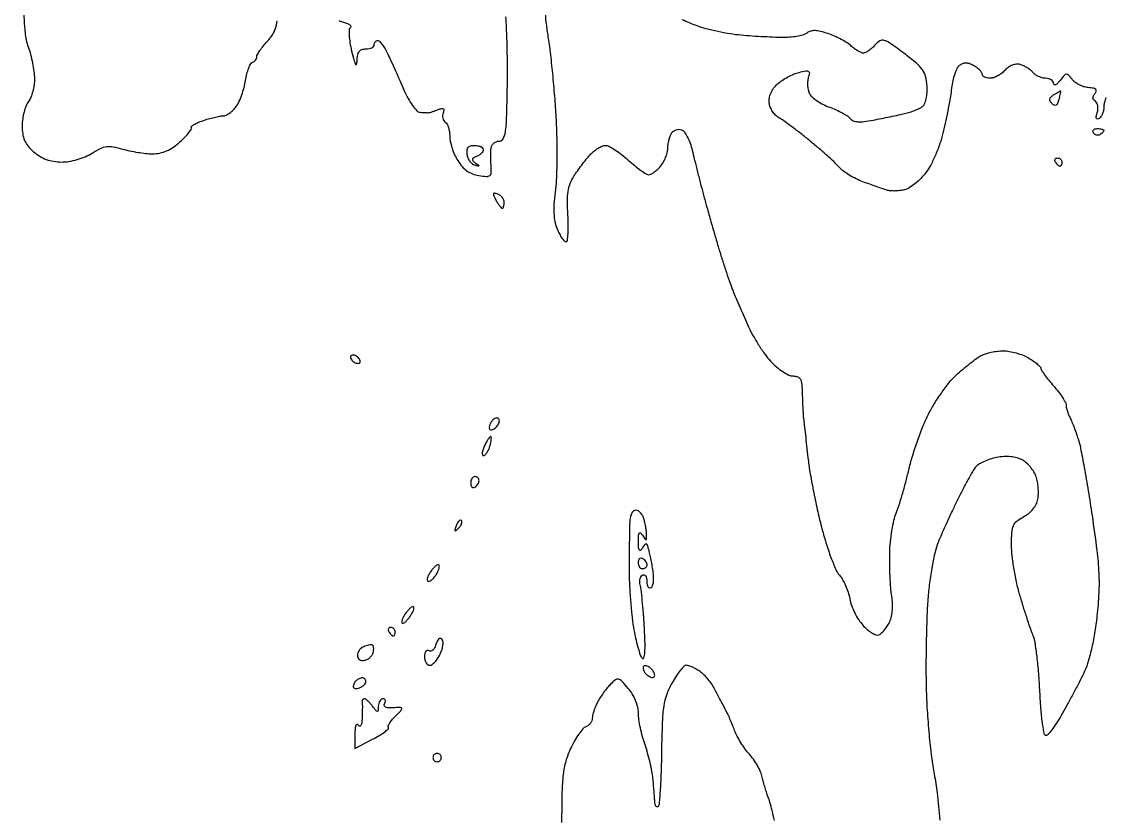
# Model space of a CAD drawing. Extents: x 0 to 102, y 0 to 135.
# Drawn here: x -0.01 to 21.86, y 51.08 to 67.13 of the extents above; entities that cross this region are included whole.
import ezdxf

# ---------------------------------------------------------------- set-up
doc = ezdxf.new("R2010")
doc.units = 0
doc.header["$MEASUREMENT"] = 0

msp = doc.modelspace()

# ---------------------------------------------------------------- linework, layer by layer
for points in [[(30.816006, 70.846073, -0.000204), (30.835569, 68.0607, 0.000004), (30.856286, 64.932268, 0.000002), (30.883525, 60.825814, 0.000002), (30.912326, 56.488502, 0.000002), (30.938318, 52.5789, -0.000116), (30.960528, 49.119942, -0.000184)], [(31.042661, 24.1956, 0.000001), (31.037549, 23.023692, 0.000001), (31.032419, 21.846099, 0.000001), (31.02793, 20.814404, 0.000005), (31.025166, 20.1771, 0.006013)], [(0.027224, 67.423795, 0.012394), (0.061931, 66.903949, 0.06367), (0.12446, 66.6225, -0.022578), (0.171439, 66.470975, -0.015379), (0.211652, 66.295063, -0.015523), (0.240003, 66.122604, -0.029899), (0.250087, 65.98302, -0.036432), (0.242374, 65.855698, -0.030026), (0.216223, 65.722142, -0.031029), (0.177022, 65.602018, -0.067625), (0.129591, 65.51772, 0.068651), (0.081677, 65.432156, 0.029443), (0.041077, 65.307355, 0.028446), (0.012857, 65.167257, 0.033392), (0.002691, 65.032192, 0.036406), (0.013459, 64.865222, 0.068835), (0.049973, 64.735631, 0.070159), (0.119723, 64.622421, 0.039216), (0.23265, 64.506116, 0.043061), (0.356254, 64.414916, 0.048905), (0.488662, 64.350649, 0.047912), (0.633391, 64.312397, 0.038645), (0.793714, 64.298673, 0.042181), (0.945097, 64.310227, 0.029662), (1.111894, 64.347489, 0.029468), (1.274691, 64.404713, 0.03918), (1.414138, 64.476472, -0.024713), (1.586231, 64.571418, -0.079511), (1.710956, 64.609461, -0.081008), (1.84004, 64.606324, -0.026289), (2.026139, 64.561072, 0.020271), (2.169679, 64.524334, 0.013444), (2.336904, 64.493362, 0.013542), (2.501206, 64.472021, 0.025528), (2.634711, 64.4652, 0.050702), (2.780593, 64.480031, 0.052934), (2.918299, 64.5239, 0.04861), (3.053248, 64.599619, 0.032934), (3.191069, 64.709777, 0.015292), (3.290724, 64.80655, 0.025307), (3.367925, 64.894771, 0.022984), (3.420104, 64.967503, 0.354231), (3.417105, 64.996095, -0.438238), (3.418004, 65.018196, -0.041966), (3.467155, 65.0533, -0.032727), (3.545201, 65.09303, -0.017506), (3.646106, 65.132219, -0.01296), (3.759696, 65.168543, -0.012269), (3.877099, 65.199656, -0.012321), (3.982299, 65.222066, -0.041426), (4.052274, 65.229259, 0.10472), (4.113779, 65.24355, 0.044317), (4.187439, 65.286271, 0.041284), (4.260747, 65.3476, 0.042452), (4.322236, 65.419609, 0.048357), (4.377693, 65.515292, 0.021108), (4.433062, 65.651375, 0.020655), (4.480126, 65.80197, 0.0259), (4.510592, 65.945035, -0.022059), (4.53753, 66.076483, -0.029892), (4.574039, 66.19204, -0.030234), (4.614171, 66.280425, -0.192933), (4.651005, 66.311635, 0.077934), (4.684104, 66.328753, 0.067982), (4.712163, 66.355886, 0.070311), (4.731115, 66.388528, 0.096711), (4.7376, 66.421742, -0.131463), (4.749507, 66.466247, -0.019218), (4.799728, 66.546122, -0.020619), (4.868116, 66.637792, -0.016373), (4.9491, 66.731078, 0.042259), (5.050866, 66.861339, 0.061327), (5.115079, 66.992182, 0.055559), (5.149513, 67.144216, 0.028025)], [(6.39966, 67.153989, 0.067208), (6.489295, 67.118175, -0.030296), (6.564866, 67.09426, -0.073375), (6.61574, 67.065567, -0.170037), (6.633843, 67.037565, -0.308935), (6.624596, 67.013161, 0.230739), (6.60016, 66.969263, 0.027341), (6.600192, 66.854511, 0.027515), (6.616441, 66.707336, 0.017365), (6.650736, 66.5379, 0.005789), (6.699789, 66.342542, 0.065852), (6.729913, 66.269071, 0.678294), (6.749529, 66.271872, 0.050555), (6.759879, 66.34755, -0.038439), (6.772429, 66.459402, -0.116188), (6.803481, 66.528954, -0.150244), (6.85676, 66.567094, -0.080933), (6.9372, 66.5802, 0.048028), (7.001954, 66.586434, 0.068025), (7.056698, 66.605051, 0.088204), (7.093585, 66.632493, 0.191087), (7.1064, 66.6648, -0.08288), (7.111793, 66.69711, -0.092607), (7.127338, 66.724549, -0.100602), (7.150491, 66.742897, -0.117942), (7.177678, 66.7494, -0.210059), (7.212855, 66.733939, -0.026787), (7.266649, 66.668633, -0.027654), (7.324897, 66.579764, -0.019691), (7.380465, 66.47445, -0.004115), (7.444232, 66.338261, -0.001622), (7.529853, 66.149798, -0.001606), (7.621064, 65.945539, -0.002007), (7.704348, 65.75535, 0.021797), (7.789087, 65.580964, 0.031662), (7.879826, 65.435979, 0.033861), (7.965797, 65.331859, 0.186631), (8.030311, 65.301182, 0.004659), (8.084558, 65.297621, 0.005149), (8.137084, 65.295208, 0.0048), (8.181949, 65.29404, 0.026218), (8.2062, 65.294913, 0.048874), (8.230896, 65.299563, 0.007099), (8.279846, 65.314596, 0.007981), (8.337358, 65.334174, 0.00676), (8.397509, 65.356651, -0.029453), (8.468557, 65.379585, -0.219066), (8.502614, 65.373458, -0.293195), (8.513996, 65.345856, -0.04681), (8.497492, 65.286877, 0.072437), (8.485537, 65.23386, 0.074795), (8.489412, 65.180239, 0.081745), (8.508024, 65.134254, 0.11792), (8.538833, 65.103265, -0.13316), (8.573616, 65.06611, -0.044558), (8.602747, 64.996946, -0.04062), (8.622726, 64.910995, -0.036466), (8.629516, 64.819757, 0.05339), (8.641025, 64.713679, 0.025597), (8.677065, 64.581364, 0.025036), (8.729231, 64.445732, 0.032597), (8.790939, 64.327893, 0.041771), (8.879088, 64.207266, 0.059578), (8.977199, 64.118182, 0.06315), (9.088835, 64.05834, 0.055108), (9.217142, 64.024779, 0.019377), (9.372921, 64.00805, 0.175123), (9.437738, 64.026583, 0.225064), (9.466853, 64.079524, 0.033616), (9.465961, 64.204386, -0.009153), (9.460659, 64.298884, -0.007036), (9.458213, 64.402201, -0.00712), (9.458662, 64.498905, -0.016771), (9.462442, 64.57095, -0.097181), (9.478678, 64.627472, -0.089679), (9.515375, 64.67551, -0.089441), (9.566669, 64.707752, -0.095981), (9.624725, 64.719, 0.269975), (9.706398, 64.766567, 0.092203), (9.752852, 64.901239, 0.02999), (9.777529, 65.179959, 0.003093), (9.792158, 65.83995, 0.006326), (9.793718, 66.309443, 0.005781), (9.78361, 66.793154, 0.00579), (9.764585, 67.224955, 0.018716)], [(10.553748, 67.290493, 0.010375), (10.578923, 67.056156, 0.007139), (10.616743, 66.7917, -0.010592), (10.661305, 66.463963, -0.004638), (10.707118, 66.027921, -0.004588), (10.74722, 65.564, -0.00612), (10.774609, 65.142, -0.008431), (10.789183, 64.734097, -0.007679), (10.790654, 64.31302, -0.007707), (10.780384, 63.936596, -0.02454), (10.757337, 63.68614, 0.017408), (10.732289, 63.450766, 0.031211), (10.730578, 63.256465, 0.037484), (10.751906, 63.091445, 0.048679), (10.79705, 62.94589, 0.022077), (10.843704, 62.847346, 0.030865), (10.894469, 62.764179, 0.031465), (10.942591, 62.703768, 0.211898), (10.976775, 62.6886, 0.375709), (11.003539, 62.712016, 0.016065), (11.017223, 62.846903, 0.020723), (11.022014, 63.020878, 0.012422), (11.014004, 63.227504, -0.01464), (11.004417, 63.506802, -0.039371), (11.019036, 63.704874, -0.052399), (11.060515, 63.862657, -0.05087), (11.134174, 64.010054, -0.012366), (11.205814, 64.117094, -0.00798), (11.29378, 64.237615, -0.008021), (11.383615, 64.35277, -0.014966), (11.460579, 64.442588, -0.035443), (11.536509, 64.514978, -0.034776), (11.622364, 64.57642, -0.036882), (11.705187, 64.619318, -0.098702), (11.769916, 64.632938, -0.122365), (11.842728, 64.615668, -0.023155), (11.961926, 64.546991, -0.023489), (12.096757, 64.45155, -0.019657), (12.230599, 64.3383, 0.013063), (12.36109, 64.224899, 0.017352), (12.485803, 64.129179, 0.014735), (12.59308, 64.057282, 0.141172), (12.645431, 64.0422, 0.122662), (12.690347, 64.053387, 0.033503), (12.752899, 64.092187, 0.031762), (12.820191, 64.147238, 0.028387), (12.882698, 64.212367, 0.046358), (12.938579, 64.291399, 0.033687), (12.985981, 64.388179, 0.034295), (13.018694, 64.487048, 0.06111), (13.029695, 64.571917, -0.033329), (13.03567, 64.65308, -0.025608), (13.052573, 64.740354, -0.026192), (13.076963, 64.82065, -0.054356), (13.105757, 64.879378, -0.090339), (13.143929, 64.920794, -0.079183), (13.195973, 64.948414, -0.079871), (13.253589, 64.958332, -0.094651), (13.307883, 64.948583, -0.147605), (13.362678, 64.9061, -0.035426), (13.423227, 64.806758, -0.033354), (13.479244, 64.677831, -0.027706), (13.521699, 64.534405, 0.00266), (13.564275, 64.358686, 0.00118), (13.622223, 64.127301, 0.001168), (13.684741, 63.882555, 0.001577), (13.742502, 63.6615, 0.003034), (13.806713, 63.424711, 0.001563), (13.889815, 63.129049, 0.001553), (13.977207, 62.8254, 0.002349), (14.055335, 62.5617, 0.003874), (14.131358, 62.31636, 0.003722), (14.212176, 62.068905, 0.003685), (14.286666, 61.85178, 0.013437), (14.338623, 61.7157, 0.002644), (14.392092, 61.588129, 0.000941), (14.469784, 61.406432, 0.000934), (14.555797, 61.207342, 0.001102), (14.63796, 61.019273, 0.022128), (14.732298, 60.828067, 0.015092), (14.855431, 60.619241, 0.015233), (14.986669, 60.424674, 0.02943), (15.105108, 60.279023, 0.029732), (15.222625, 60.165119, 0.031907), (15.350204, 60.068827, 0.033698), (15.469482, 60.001262, 0.112474), (15.55666, 59.9814, -0.087929), (15.650437, 59.96478, -0.187813), (15.704774, 59.916919, -0.099124), (15.732544, 59.820265, -0.015644), (15.74265, 59.62185, 0.004405), (15.746915, 59.471785, 0.004102), (15.753897, 59.318215, 0.00409), (15.762337, 59.181836, 0.013862), (15.771036, 59.0931, -0.00279), (15.78299, 58.993843, -0.000446), (15.805104, 58.799644, -0.000494), (15.830724, 58.570835, -0.000433), (15.857051, 58.3317, 0.014564), (15.89641, 58.048122, 0.006507), (15.963895, 57.677372, 0.006434), (16.045481, 57.286815, 0.008675), (16.12995, 56.9358, 0.0117), (16.220927, 56.615687, 0.01393), (16.322114, 56.318484, 0.012747), (16.420166, 56.074066, 0.082685), (16.491733, 55.9629, -0.05493), (16.554552, 55.87624, -0.026319), (16.616241, 55.753237, -0.025719), (16.667769, 55.616675, -0.033306), (16.699948, 55.486753, 0.043942), (16.736219, 55.352591, 0.02742), (16.800677, 55.202932, 0.027425), (16.881095, 55.061282, 0.044084), (16.966106, 54.951588, 0.029775), (17.054698, 54.866733, 0.038237), (17.145986, 54.800469, 0.042184), (17.227512, 54.75935, 0.17716), (17.281456, 54.757616, 0.100016), (17.328765, 54.784573, 0.031782), (17.386687, 54.841968, 0.030287), (17.444663, 54.915771, 0.029488), (17.493865, 54.996681, 0.058666), (17.535823, 55.104794, 0.038096), (17.559433, 55.236901, 0.034859), (17.564015, 55.384638, 0.029667), (17.54875, 55.5399, -0.01964), (17.528996, 55.706467, -0.007991), (17.514671, 55.934332, -0.007892), (17.507047, 56.18007, -0.009972), (17.508117, 56.407446, -0.018052), (17.521688, 56.630544, -0.015599), (17.551656, 56.863305, -0.015875), (17.592133, 57.072655, -0.043288), (17.638013, 57.21625, 0.021289), (17.692061, 57.362852, 0.00671), (17.760475, 57.586218, 0.006688), (17.830195, 57.837721, 0.00737), (17.89082, 58.083004, -0.017022), (17.961036, 58.345253, -0.010459), (18.060598, 58.64918, -0.010483), (18.171825, 58.946075, -0.018389), (18.277865, 59.185978, -0.023198), (18.397468, 59.405247, -0.016899), (18.549563, 59.637629, -0.01714), (18.709145, 59.848596, -0.035598), (18.850203, 59.999089, -0.010395), (18.986402, 60.119948, -0.009844), (19.129964, 60.237309, -0.009845), (19.261051, 60.336124, -0.033725), (19.351465, 60.392661, -0.046873), (19.439499, 60.429644, -0.022999), (19.557164, 60.4607, -0.022591), (19.683353, 60.481957, -0.030438), (19.798935, 60.489, -0.043422), (19.919179, 60.478538, -0.02552), (20.060003, 60.446365, -0.02539), (20.198536, 60.39947, -0.039117), (20.312097, 60.34386, -0.017823), (20.406207, 60.283643, -0.024745), (20.485625, 60.222726, -0.022917), (20.544471, 60.167945, -0.1963), (20.5578, 60.135303, 0.146581), (20.569174, 60.097339, 0.010469), (20.632354, 60.005604, 0.014021), (20.714379, 59.898172, 0.010101), (20.8116, 59.782825, -0.015144), (20.908785, 59.665133, -0.019223), (20.990846, 59.550555, -0.017525), (21.051429, 59.451304, -0.128954), (21.0654, 59.398034, 0.053234), (21.070406, 59.351152, 0.020127), (21.08692, 59.287272, 0.019667), (21.110615, 59.218668, 0.022682), (21.13866, 59.155402, -0.018027), (21.17335, 59.07907, -0.005962), (21.218854, 58.964673, -0.005928), (21.266326, 58.836537, -0.006697), (21.308784, 58.7124, -0.030124), (21.356454, 58.530226, -0.003936), (21.431332, 58.136278, -0.004568), (21.512286, 57.666992, -0.003808), (21.589946, 57.166933, -0.005541), (21.685943, 56.46214, -0.018967), (21.725824, 56.001495, -0.024493), (21.725608, 55.603947, -0.015001), (21.68836, 55.136533, -0.013696), (21.640372, 54.788219, -0.016377), (21.575523, 54.463399, -0.017903), (21.4993, 54.183201, -0.038224), (21.416588, 53.9748, -0.005527), (21.32831, 53.798962, -0.002933), (21.215266, 53.582989, -0.002918), (21.097092, 53.363503, -0.004522), (20.992271, 53.175574, -0.011639), (20.894684, 53.013182, -0.015782), (20.798648, 52.871579, -0.012696), (20.713202, 52.759853, -0.143666), (20.667944, 52.728415, -0.449254), (20.628949, 52.750883, -0.01421), (20.593124, 52.953266, -0.017131), (20.561356, 53.234411, -0.007309), (20.537278, 53.612241, 0.007819), (20.513652, 53.977104, 0.009437), (20.479654, 54.318793, 0.008264), (20.44098, 54.604431, 0.061408), (20.403978, 54.7362, -0.015728), (20.358912, 54.854146, -0.003548), (20.290069, 55.057503, -0.003674), (20.213988, 55.293406, -0.003555), (20.140524, 55.532997, -0.017663), (20.073526, 55.789918, -0.013053), (20.016984, 56.078222, -0.013228), (19.977849, 56.353734, -0.028669), (19.9656, 56.567175, -0.014241), (19.973135, 56.831687, -0.086096), (20.004143, 56.964881, -0.12744), (20.073003, 57.054712, -0.04654), (20.208917, 57.141879, 0.05096), (20.311893, 57.209211, 0.052274), (20.398154, 57.295466, 0.054686), (20.461288, 57.393592, 0.068499), (20.495881, 57.496033, 0.041809), (20.506873, 57.60002, 0.025046), (20.503351, 57.724292, 0.024971), (20.487321, 57.848497, 0.039308), (20.460017, 57.952452, 0.053661), (20.414891, 58.047651, 0.03651), (20.344906, 58.145092, 0.036767), (20.262475, 58.230212, 0.059208), (20.179805, 58.287953, 0.058025), (20.073519, 58.329848, 0.042203), (19.948267, 58.35202, 0.038391), (19.808639, 58.353989, 0.03071), (19.6593, 58.335368, 0.032634), (19.529036, 58.302011, 0.031113), (19.402058, 58.251567, 0.032634), (19.295754, 58.192719, 0.088153), (19.232667, 58.134336, 0.031136), (19.176648, 58.049942, 0.005614), (19.084189, 57.885622, 0.006035), (18.980242, 57.690377, 0.005429), (18.877225, 57.4857, 0.003737), (18.771355, 57.265389, 0.00286), (18.658772, 57.022967, 0.002891), (18.555975, 56.794784, 0.006828), (18.482672, 56.62324, 0.04073), (18.422486, 56.434548, 0.012498), (18.362338, 56.141368, 0.012416), (18.311179, 55.808565, 0.013296), (18.277961, 55.48114, 0.009363), (18.257092, 55.107457, 0.004482), (18.243586, 54.626937, 0.004442), (18.238439, 54.124863, 0.006319), (18.243468, 53.6787, 0.009879), (18.262749, 53.237423, 0.007314), (18.300834, 52.750479, 0.007398), (18.350352, 52.291521, 0.016472), (18.404666, 51.9444, -0.017382), (18.461995, 51.573598, -0.005651), (18.52139, 51.022344, -0.005625)], [(21.867094, 65.600019, 0.030726), (21.839307, 65.504593, 0.051898), (21.829491, 65.421943, -0.045535), (21.821526, 65.346745, -0.045188), (21.800077, 65.27403, -0.049011), (21.769264, 65.214129, -0.111503), (21.733136, 65.178698, -0.107804), (21.696664, 65.165846, -0.3561), (21.676583, 65.178441, -0.135994), (21.674322, 65.218709, -0.023277), (21.694278, 65.293486, 0.054646), (21.708387, 65.363759, 0.062628), (21.705915, 65.432167, 0.072417), (21.688122, 65.488527, 0.142665), (21.656933, 65.523112, -0.090725), (21.622172, 65.554505, -0.152238), (21.608679, 65.59111, -0.129351), (21.617514, 65.633331, -0.057357), (21.648856, 65.681364, 0.102545), (21.674217, 65.7291, 0.290068), (21.664218, 65.763784, 0.137336), (21.615657, 65.787393, 0.02425), (21.514216, 65.800765, -0.054708), (21.422421, 65.818598, -0.041764), (21.327491, 65.857029, -0.042806), (21.243653, 65.908859, -0.073431), (21.185683, 65.966883, 0.024923), (21.115779, 66.051898, 0.234433), (21.072998, 66.068601, 0.193114), (21.028629, 66.046073, 0.016599), (20.946421, 65.9457, -0.028833), (20.896145, 65.887288, -0.088925), (20.854051, 65.856914, -0.261083), (20.827564, 65.858587, -0.247771), (20.814291, 65.88225, 0.146698), (20.801068, 65.922589, 0.096062), (20.765731, 65.956936, 0.08062), (20.713685, 65.980101, 0.064557), (20.652759, 65.988, -0.063405), (20.584773, 65.996656, -0.04428), (20.511869, 66.022591, -0.044532), (20.445249, 66.060672, -0.067546), (20.396187, 66.105758, 0.051231), (20.347054, 66.153947, 0.030133), (20.279689, 66.201339, 0.029888), (20.205866, 66.241008, 0.044414), (20.136835, 66.265781, 0.091603), (20.06208, 66.271254, 0.064405), (19.979927, 66.251302, 0.059881), (19.899641, 66.208839, 0.057342), (19.830395, 66.148023, -0.047177), (19.763458, 66.086787, -0.039496), (19.682266, 66.035007, -0.041181), (19.59974, 65.999486, -0.081212), (19.529488, 65.988, -0.05032), (19.46976, 65.994026, -0.070293), (19.419251, 66.011977, -0.090424), (19.385276, 66.038464, -0.184103), (19.3734, 66.069623, 0.152729), (19.361591, 66.107381, 0.04449), (19.322109, 66.15472, 0.040203), (19.265619, 66.202918, 0.033663), (19.198792, 66.244694, 0.038564), (19.110487, 66.283527, 0.084981), (19.038048, 66.295788, 0.100962), (18.973762, 66.282546, 0.072212), (18.910931, 66.244149, 0.107797), (18.864447, 66.184663, 0.02899), (18.818547, 66.073184, 0.027961), (18.779961, 65.937315, 0.025707), (18.75547, 65.794129, -0.012112), (18.730653, 65.620812, -0.005009), (18.689067, 65.387599, -0.004953), (18.639478, 65.138352, -0.006358), (18.588686, 64.910155, -0.023887), (18.524443, 64.686314, -0.018721), (18.434329, 64.45027, -0.019085), (18.333677, 64.236638, -0.043312), (18.23815, 64.085962, -0.031898), (18.136273, 63.968716, -0.028986), (18.017158, 63.861324, -0.030175), (17.899146, 63.777891, -0.077445), (17.803138, 63.737245, -0.032026), (17.712345, 63.720547, -0.025097), (17.612403, 63.713775, -0.025707), (17.518456, 63.716964, -0.055081), (17.447393, 63.731028, -0.006571), (17.369372, 63.756759, -0.001744), (17.245574, 63.799884, -0.001769), (17.105112, 63.849923, -0.00182), (16.966344, 63.900484, -0.025154), (16.828732, 63.959208, -0.022224), (16.69174, 64.033706, -0.022837), (16.574301, 64.112029, -0.060761), (16.501044, 64.180994, 0.02968), (16.422377, 64.264841, 0.005955), (16.271883, 64.403922, 0.006273), (16.09254, 64.561711, 0.00582), (15.9048, 64.719, 0.005271), (15.714251, 64.871579, 0.005802), (15.526479, 65.015227, 0.005431), (15.363383, 65.134287, 0.029143), (15.2703, 65.192833, -0.074204), (15.203695, 65.243604, -0.048829), (15.143459, 65.319049, -0.048239), (15.098157, 65.406112, -0.065714), (15.076102, 65.491721, -0.073036), (15.078552, 65.59004, -0.061585), (15.108721, 65.689776, -0.057027), (15.165199, 65.786016, -0.047186), (15.245302, 65.873936, -0.037117), (15.337082, 65.945664, -0.023951), (15.452778, 66.015218, -0.024067), (15.573132, 66.072654, -0.041161), (15.6789, 66.107103, -0.014761), (15.817016, 66.135542, -0.18164), (15.86897, 66.125776, -0.304405), (15.886593, 66.087814, -0.037763), (15.864564, 65.994502, 0.058876), (15.849969, 65.918496, 0.039704), (15.850611, 65.830083, 0.039837), (15.865163, 65.743366, 0.061452), (15.892526, 65.672534, 0.092326), (15.946006, 65.605792, 0.031225), (16.045647, 65.530246, 0.029817), (16.168724, 65.458684, 0.030098), (16.299063, 65.402519, -0.018716), (16.429623, 65.349747, -0.019826), (16.55333, 65.288272, -0.019886), (16.655173, 65.22714, -0.080257), (16.7085, 65.178394, 0.131437), (16.769854, 65.132776, 0.076498), (16.859866, 65.112149, 0.048942), (16.988531, 65.115396, 0.016566), (17.1738, 65.144567, 0.00205), (17.338134, 65.176752, 0.001578), (17.517223, 65.213177, 0.001595), (17.684418, 65.24829, 0.003806), (17.8083, 65.275707, 0.020052), (17.913421, 65.304293, 0.018213), (18.019399, 65.342023, 0.018575), (18.111693, 65.382754, 0.054262), (18.170534, 65.41974, 0.130595), (18.21203, 65.475299, 0.042147), (18.242405, 65.574358, 0.037753), (18.259504, 65.697643, 0.03033), (18.259733, 65.831585, 0.046494), (18.230771, 66.020836, 0.092207), (18.167893, 66.158418, 0.06487), (18.044484, 66.292999, 0.014248), (17.798161, 66.488396, 0.006129), (17.510854, 66.697815, 0.08472), (17.395344, 66.753409, 0.212741), (17.30968, 66.741363, 0.069185), (17.209401, 66.657397, -0.026705), (17.14703, 66.595469, -0.030076), (17.080733, 66.543128, -0.031428), (17.019719, 66.506111, -0.121213), (16.977, 66.4956, -0.105439), (16.933542, 66.504867, -0.027563), (16.869772, 66.537688, -0.026749), (16.799628, 66.584037, -0.024547), (16.732704, 66.638877, 0.043275), (16.650374, 66.701343, 0.018108), (16.529884, 66.771353, 0.017755), (16.394794, 66.837384, 0.022006), (16.264573, 66.888662, 0.020941), (16.113904, 66.9335, 0.052808), (16.000757, 66.94966, 0.075424), (15.913691, 66.939671, 0.107394), (15.844815, 66.903923, -0.099364), (15.779251, 66.86856, -0.025381), (15.661656, 66.839056, -0.024843), (15.521255, 66.818498, -0.022928), (15.375685, 66.811233, -0.009608), (15.202353, 66.813867, -0.004214), (14.972903, 66.823703, -0.004169), (14.729516, 66.838228, -0.00557), (14.5089, 66.855711, -0.01742), (14.2868, 66.883633, -0.01219), (14.038773, 66.929863, -0.012317), (13.803012, 66.985883, -0.024936), (13.621267, 67.043657, -0.010027), (13.468049, 67.104445, -0.010961), (13.321925, 67.169642, -0.010466)], [(15.180097, 51.013387, 0.007227), (15.134775, 51.212563, 0.006949), (15.090873, 51.383012, 0.032267), (15.057907, 51.4791, -0.017646), (15.027139, 51.560911, -0.008179), (14.992704, 51.669126, -0.008091), (14.960197, 51.784102, -0.011158), (14.935001, 51.888396, 0.048255), (14.900312, 51.996257, 0.0253), (14.837903, 52.122798, 0.024917), (14.760186, 52.247144, 0.034825), (14.677983, 52.349204, -0.028667), (14.592673, 52.452494, -0.018499), (14.505533, 52.580955, -0.018599), (14.429414, 52.71333, -0.033048), (14.378307, 52.828208, 0.008853), (14.33512, 52.93948, 0.00666), (14.283849, 53.060329, 0.006738), (14.232572, 53.172716, 0.015385), (14.19018, 53.2557, -0.003464), (14.146216, 53.33692, -0.001591), (14.090001, 53.443332, -0.001576), (14.031558, 53.555678, -0.002181), (13.979891, 53.656847, 0.03357), (13.921737, 53.75499, 0.023071), (13.843616, 53.858143, 0.023327), (13.758792, 53.950865, 0.043074), (13.68053, 54.016397, 0.021509), (13.603995, 54.065239, 0.022528), (13.524696, 54.106517, 0.022909), (13.453352, 54.135767, 0.08603), (13.405854, 54.144, 0.198495), (13.358843, 54.124571, 0.02435), (13.28239, 54.040557, 0.025805), (13.197992, 53.926733, 0.0186), (13.11544, 53.791855, 0.041187), (13.008286, 53.558029, 0.049175), (12.94854, 53.323172, 0.028896), (12.918059, 52.996572, 0.005441), (12.903424, 52.396917, -0.005067), (12.89387, 51.993111, -0.007769), (12.876615, 51.643594, -0.003372), (12.855381, 51.347575, -0.178625), (12.831962, 51.296762, -0.247192), (12.809619, 51.289832, -0.209268), (12.788929, 51.303882, -0.091854), (12.773297, 51.343191, -0.035621), (12.766017, 51.40155, 0.004806), (12.760858, 51.483991, 0.00163), (12.751812, 51.603795, 0.001621), (12.740954, 51.736116, 0.001864), (12.729711, 51.862344, 0.023638), (12.709832, 52.003579, 0.011046), (12.671455, 52.184345, 0.010917), (12.622778, 52.372533, 0.015024), (12.570325, 52.539144, -0.018122), (12.51982, 52.703107, -0.014453), (12.476977, 52.883118, -0.014695), (12.447003, 53.052284, -0.035333), (12.437431, 53.179091, 0.058205), (12.422691, 53.300338, 0.038299), (12.379257, 53.434167, 0.037101), (12.313547, 53.565292, 0.04281), (12.231834, 53.678718, 0.01224), (12.099937, 53.824824, 0.145561), (12.034609, 53.862479, 0.22467), (11.972766, 53.849414, 0.033812), (11.874688, 53.763774, 0.025634), (11.808348, 53.690259, 0.014335), (11.735017, 53.594636, 0.014273), (11.666252, 53.493472, 0.022473), (11.613754, 53.402527, 0.020761), (11.572355, 53.313916, 0.019341), (11.53737, 53.22008, 0.019741), (11.512829, 53.134322, 0.059881), (11.5056, 53.074174, -0.096472), (11.495952, 53.024635, -0.066862), (11.467608, 52.974927, -0.064329), (11.425709, 52.932592, -0.074055), (11.376266, 52.904659, 0.124508), (11.315141, 52.86156, 0.02443), (11.23204, 52.754498, 0.024542), (11.145317, 52.616824, 0.020604), (11.066905, 52.463165, 0.037852), (10.972152, 52.207551, 0.039936), (10.919092, 51.945104, 0.024644), (10.893866, 51.587264, 0.00543), (10.887561, 50.9715, 0.007738)]]:
    msp.add_lwpolyline(points, format="xyb")
for points in [[(20.95173, 65.732905, -0.493042), (20.955773, 65.728584, -0.005301), (20.947646, 65.682475, -0.0112), (20.935834, 65.626354, -0.006479), (20.919251, 65.559409, -0.032564), (20.892825, 65.4799, -0.166023), (20.862708, 65.445216, -0.256752), (20.826257, 65.444339, -0.076858), (20.779828, 65.478332, -0.066638), (20.742857, 65.526732, -0.177918), (20.735744, 65.568901, -0.157409), (20.757586, 65.609139, -0.049402), (20.812307, 65.651827, -0.00373), (20.861622, 65.682493, -0.005534), (20.905317, 65.708554, -0.002625), (20.942746, 65.730057, -0.105037)], [(21.694907, 64.9728, -0.026751), (21.745446, 64.970094, -0.042195), (21.788056, 64.961841, -0.051652), (21.818087, 64.949886, -0.279105), (21.8268, 64.935493, -0.145859), (21.821545, 64.917862, -0.040575), (21.803666, 64.894847, -0.037297), (21.778188, 64.870888, -0.031646), (21.748046, 64.849513, -0.108373), (21.713927, 64.837533, -0.099685), (21.676816, 64.840394, -0.095498), (21.642425, 64.857694, -0.090427), (21.616153, 64.88682, -0.136093), (21.606656, 64.919472, -0.190788), (21.617367, 64.947543, -0.140899), (21.648317, 64.966488, -0.067432)], [(9.130916, 64.6344, -0.047865), (9.197923, 64.627971, -0.06786), (9.254569, 64.608769, -0.088035), (9.292744, 64.580467, -0.191601), (9.306, 64.547145, -0.129573), (9.296202, 64.509972, -0.063289), (9.266639, 64.470417, -0.056406), (9.223255, 64.43462, -0.052741), (9.172007, 64.408472, 0.029717), (9.105439, 64.378278, 0.235491), (9.086278, 64.351608, 0.25149), (9.096659, 64.321528, 0.033349), (9.150857, 64.277786, -0.006139), (9.21112, 64.234339, -0.319313), (9.215344, 64.221409, -0.394537), (9.204826, 64.215432, -0.007143), (9.1368, 64.232736, -0.111165), (9.086241, 64.259366, -0.062489), (9.039236, 64.310871, -0.057648), (9.002651, 64.377873, -0.059699), (8.982866, 64.450677, -0.05022), (8.978809, 64.539308, -0.157193), (8.999923, 64.594322, -0.166583), (9.048204, 64.624752, -0.058126)], [(20.891207, 64.3806, -0.093332), (20.925407, 64.37416, -0.09642), (20.954482, 64.355749, -0.099167), (20.973942, 64.32828, -0.105053), (20.9808, 64.296, -0.042167), (20.978064, 64.263611, -0.061769), (20.969841, 64.236251, -0.081139), (20.957759, 64.217699, -0.210953), (20.943493, 64.2114, -0.151918), (20.925665, 64.216945, -0.038439), (20.901786, 64.236251, -0.035638), (20.876657, 64.263617, -0.029505), (20.8539, 64.296, -0.082592), (20.840659, 64.328326, -0.161196), (20.843291, 64.355749, -0.182303), (20.861179, 64.373977, -0.108972)], [(9.600142, 63.650545, 0.035579), (9.535495, 63.670209, 0.385819), (9.513665, 63.657932, 0.192214), (9.515698, 63.622754, 0.013467), (9.560819, 63.532696, 0.017045), (9.59798, 63.468611, 0.024194), (9.635604, 63.414543, 0.021885), (9.669573, 63.374221, 0.209733), (9.689677, 63.3654, 0.254794), (9.704787, 63.373635, 0.062781), (9.717449, 63.400018, 0.048905), (9.726139, 63.438103, 0.03166), (9.729, 63.483249, 0.097624), (9.719391, 63.531996, 0.066866), (9.691148, 63.581005, 0.064109), (9.649404, 63.622835, 0.073124)], [(6.673414, 60.4044, 0.117858), (6.64537, 60.397696, 0.186277), (6.629024, 60.379549, 0.154201), (6.62741, 60.35215, 0.076764), (6.6411, 60.3198, 0.064269), (6.667373, 60.287438, 0.051777), (6.702878, 60.260051, 0.053414), (6.741758, 60.241421, 0.085235), (6.777986, 60.2352, 0.117858), (6.80603, 60.241904, 0.186277), (6.822376, 60.260051, 0.154201), (6.82399, 60.28745, 0.076764), (6.8103, 60.3198, 0.064269), (6.784027, 60.352162, 0.051777), (6.748522, 60.379549, 0.053414), (6.709642, 60.398179, 0.085235)], [(9.575901, 59.1354, 0.13514), (9.540519, 59.125659, 0.062067), (9.502465, 59.096047, 0.054888), (9.467686, 59.052675, 0.049992), (9.441894, 59.001431, 0.045328), (9.426661, 58.947609, 0.161356), (9.43141, 58.912574, 0.257062), (9.45358, 58.896984, 0.108271), (9.491005, 58.900968, 0.068602), (9.531943, 58.921187, 0.047417), (9.571834, 58.954143, 0.047422), (9.604797, 58.99402, 0.068669), (9.625013, 59.034937, 0.075908), (9.631612, 59.073331, 0.118903), (9.6244, 59.105889, 0.144673), (9.60466, 59.127419, 0.136183)], [(9.460888, 58.754912, 0.422385), (9.443724, 58.754674, 0.033166), (9.411403, 58.715614, 0.02956), (9.373522, 58.655972, 0.016457), (9.334223, 58.579337, 0.026903), (9.302101, 58.500554, 0.05194), (9.286623, 58.434318, 0.085749), (9.288642, 58.389773, 0.352167), (9.308259, 58.374, 0.186378), (9.339372, 58.386015, 0.052242), (9.374729, 58.425575, 0.045043), (9.40838, 58.482365, 0.034409), (9.434924, 58.549575, 0.018921), (9.454098, 58.618996, 0.026476), (9.465537, 58.682318, 0.025172), (9.469412, 58.733579, 0.205447)], [(9.1368, 57.951, 0.153634), (9.104535, 57.940846, 0.097988), (9.077051, 57.912256, 0.080552), (9.058506, 57.869538, 0.062283), (9.0522, 57.819107, 0.066118), (9.058398, 57.772439, 0.138808), (9.077051, 57.741317, 0.191142), (9.104682, 57.730368, 0.139169), (9.1368, 57.7395, 0.06081), (9.169161, 57.765405, 0.051032), (9.196549, 57.799811, 0.053229), (9.215199, 57.837081, 0.089642), (9.2214, 57.871393, 0.105429), (9.214923, 57.901767, 0.099231), (9.196549, 57.927615, 0.096318), (9.169095, 57.944941, 0.092995)], [(8.866661, 57.064939, 0.278911), (8.843973, 57.070525, 0.120343), (8.816246, 57.053824, 0.070189), (8.787087, 57.015386, 0.036269), (8.761539, 56.960599, 0.008399), (8.732261, 56.879644, 0.286372), (8.73667, 56.860606, 0.400052), (8.753016, 56.860209, 0.011214), (8.808898, 56.91324, 0.043285), (8.845665, 56.95666, 0.063152), (8.869229, 57.000842, 0.082976), (8.8769, 57.03903, 0.20742)], [(12.384033, 57.2742, 0.186024), (12.334508, 57.255114, 0.1027), (12.295731, 57.201979, 0.067949), (12.269988, 57.11573, 0.031646), (12.259348, 56.99925, 0.003368), (12.256253, 56.852487, 0.000898), (12.253318, 56.618682, 0.00091), (12.250943, 56.352886, 0.000939), (12.249566, 56.0898, 0.01173), (12.255241, 55.807476, 0.007697), (12.274405, 55.482774, 0.007744), (12.30285, 55.166999, 0.014743), (12.337119, 54.914328, 0.011789), (12.377686, 54.70094, 0.015208), (12.425464, 54.507261, 0.012981), (12.473961, 54.349497, 0.115815), (12.511929, 54.288231, 0.565807), (12.546527, 54.29686, 0.05634), (12.565882, 54.400836, 0.025097), (12.570134, 54.600498, 0.006951), (12.556719, 54.913803, 0.004582), (12.538091, 55.196264, 0.005786), (12.515445, 55.457131, 0.004651), (12.491928, 55.675126, 0.045742), (12.472851, 55.76543, -0.063877), (12.462784, 55.823373, -0.067216), (12.467968, 55.880946, -0.07484), (12.486963, 55.929428, -0.124234), (12.517359, 55.960773, -0.187586), (12.551492, 55.96708, -0.194438), (12.580281, 55.948537, -0.109167), (12.599368, 55.903011, -0.044914), (12.6054, 55.836, 0.045394), (12.611445, 55.769553, 0.107039), (12.630481, 55.723857, 0.190363), (12.659025, 55.704886, 0.193341), (12.692596, 55.710704, 0.185847), (12.724095, 55.752163, 0.046177), (12.740478, 55.837381, 0.039403), (12.742575, 55.948442, 0.026096), (12.728304, 56.075247, 0.005466), (12.705638, 56.203314, 0.005418), (12.680115, 56.331226, 0.005325), (12.655388, 56.442623, 0.020905), (12.636557, 56.510429, 0.02263), (12.611064, 56.578585, 0.300484), (12.58976, 56.592658, 0.240278), (12.564583, 56.579818, 0.015915), (12.517544, 56.510429, -0.065816), (12.480289, 56.465778, -0.473113), (12.456126, 56.469179, -0.125799), (12.441663, 56.516456, -0.01165), (12.438791, 56.6397, -0.010905), (12.441563, 56.766781, -0.13331), (12.4562, 56.812684, -0.47375), (12.480809, 56.815457, -0.056162), (12.5208, 56.7666, 0.007285), (12.570795, 56.691656, 0.246817), (12.589164, 56.682, 0.399375), (12.601042, 56.693287, 0.012456), (12.602949, 56.7666, 0.028449), (12.599492, 56.828517, 0.011585), (12.588064, 56.912138, 0.011419), (12.571601, 57.001675, 0.014292), (12.552078, 57.08385, 0.053959), (12.52387, 57.156651, 0.061522), (12.481672, 57.218285, 0.070954), (12.432583, 57.260129, 0.141996)], [(12.5208, 56.3013, -0.06081), (12.553161, 56.275395, -0.051032), (12.580549, 56.240989, -0.053229), (12.599199, 56.203719, -0.089642), (12.6054, 56.169407, -0.105429), (12.598923, 56.139033, -0.099231), (12.580549, 56.113185, -0.096318), (12.553095, 56.095859, -0.092995), (12.5208, 56.0898, -0.153634), (12.488535, 56.099954, -0.097988), (12.461051, 56.128544, -0.080552), (12.442506, 56.171262, -0.062283), (12.4362, 56.221693, -0.066118), (12.442398, 56.268361, -0.138808), (12.461051, 56.299483, -0.191142), (12.488682, 56.310432, -0.139169)], [(8.398727, 56.1744, 0.160081), (8.366009, 56.163649, 0.034931), (8.320209, 56.124697, 0.033029), (8.27122, 56.069974, 0.026476), (8.225833, 56.0052, 0.033184), (8.190853, 55.939919, 0.072265), (8.175116, 55.885453, 0.141623), (8.180217, 55.850367, 0.294347), (8.202507, 55.836, 0.149031), (8.240379, 55.847545, 0.04574), (8.287259, 55.885702, 0.04122), (8.334676, 55.940446, 0.035017), (8.3754, 56.0052, 0.029499), (8.405368, 56.07013, 0.059177), (8.419605, 56.124697, 0.10566), (8.41695, 56.160736, 0.333255)], [(7.888867, 55.3284, 0.16286), (7.857077, 55.317763, 0.033865), (7.811945, 55.278697, 0.032258), (7.763453, 55.223977, 0.025601), (7.718233, 55.1592, 0.026282), (7.682267, 55.094246, 0.054324), (7.66269, 55.039702, 0.100457), (7.661399, 55.003678, 0.366836), (7.677533, 54.99, 0.16286), (7.709323, 55.000637, 0.033865), (7.754455, 55.039702, 0.032258), (7.802947, 55.094423, 0.025601), (7.848167, 55.1592, 0.026282), (7.884133, 55.224154, 0.054324), (7.90371, 55.278697, 0.100457), (7.905001, 55.314722, 0.366836)], [(7.439807, 54.9054, 0.108972), (7.409779, 54.898777, 0.182303), (7.391891, 54.880549, 0.161196), (7.389259, 54.853126, 0.082592), (7.4025, 54.8208, 0.029505), (7.425257, 54.788417, 0.035638), (7.450386, 54.761051, 0.038439), (7.474265, 54.741745, 0.151918), (7.492093, 54.7362, 0.210953), (7.506359, 54.742499, 0.081139), (7.518441, 54.761051, 0.061769), (7.526664, 54.788411, 0.042167), (7.5294, 54.8208, 0.105053), (7.522542, 54.85308, 0.099167), (7.503082, 54.880549, 0.09642), (7.474007, 54.89896, 0.093332)], [(8.471346, 54.674094, 0.205813), (8.439201, 54.686912, 0.179503), (8.405375, 54.673333, 0.100607), (8.373948, 54.630526, 0.044272), (8.350123, 54.564079, -0.052104), (8.325113, 54.497612, -0.090686), (8.289806, 54.450671, -0.1332), (8.250198, 54.430041, -0.194636), (8.211894, 54.436581, 0.168158), (8.176365, 54.44454, 0.204375), (8.146938, 54.427846, 0.117813), (8.127649, 54.384308, 0.045654), (8.1216, 54.318193, 0.058835), (8.129461, 54.251622, 0.078216), (8.152664, 54.195363, 0.097082), (8.187016, 54.157806, 0.162052), (8.22735, 54.14466, 0.157738), (8.275284, 54.160499, 0.047968), (8.333105, 54.212026, 0.04272), (8.390598, 54.285853, 0.035385), (8.438867, 54.373063, 0.034942), (8.474756, 54.467004, 0.046932), (8.492961, 54.556232, 0.055406), (8.492724, 54.629799, 0.169464)], [(7.049153, 54.560321, 0.032154), (7.015114, 54.554832, 0.012525), (6.968897, 54.543069, 0.012338), (6.919343, 54.527798, 0.01498), (6.87375, 54.510971, 0.091729), (6.833316, 54.485255, 0.065471), (6.799064, 54.443806, 0.063779), (6.775899, 54.393625, 0.076422), (6.768, 54.342247, 0.111646), (6.778884, 54.294113, 0.135719), (6.809075, 54.259307, 0.119552), (6.856238, 54.242172, 0.075337), (6.915078, 54.244518, 0.083965), (6.973423, 54.266332, 0.065109), (7.027273, 54.307727, 0.065109), (7.068668, 54.361577, 0.083965), (7.090482, 54.419922, 0.043482), (7.096276, 54.475789, 0.075823), (7.090025, 54.521834, 0.11599), (7.073372, 54.551108, 0.233674)], [(12.610687, 54.128137, 0.08306), (12.569841, 54.134562, 0.196386), (12.54195, 54.12285, 0.196386), (12.530238, 54.094959, 0.08306), (12.536662, 54.054112, 0.068635), (12.559001, 54.008889, 0.04742), (12.59542, 53.96482, 0.04742), (12.639489, 53.928401, 0.068635), (12.684713, 53.906062, 0.08306), (12.725559, 53.899638, 0.196386), (12.75345, 53.91135, 0.196386), (12.765162, 53.939241, 0.08306), (12.758737, 53.980087, 0.068635), (12.736399, 54.025311, 0.04742), (12.69998, 54.06938, 0.04742), (12.655911, 54.105799, 0.068635)], [(6.8667, 53.8902, 0.065559), (6.835592, 53.886104, 0.03911), (6.800342, 53.873632, 0.038504), (6.766567, 53.855391, 0.053359), (6.7398, 53.8338, 0.051618), (6.71821, 53.807225, 0.038264), (6.699967, 53.774038, 0.039049), (6.687487, 53.73964, 0.067606), (6.6834, 53.709555, 0.226347), (6.693782, 53.687797, 0.133446), (6.720677, 53.675944, 0.08379), (6.761669, 53.676658, 0.04548), (6.8103, 53.690406, 0.048303), (6.858843, 53.714635, 0.053891), (6.899923, 53.74699, 0.061199), (6.92801, 53.782173, 0.13875), (6.9372, 53.814651, 0.092194), (6.931837, 53.843492, 0.096071), (6.916491, 53.868008, 0.099379), (6.893599, 53.884414, 0.106332)], [(6.906723, 53.4672, 0.12262), (6.886881, 53.46226, 0.11939), (6.871442, 53.448562, 0.10738), (6.862897, 53.427978, 0.084238), (6.862618, 53.40375, -0.035396), (6.865926, 53.365318, -0.004791), (6.86637, 53.284385, -0.005503), (6.864921, 53.188325, -0.004614), (6.861323, 53.0865, -0.019322), (6.852808, 52.984377, -0.089756), (6.835347, 52.928101, -0.346916), (6.811283, 52.917266, -0.192353), (6.783625, 52.937216, 0.273238), (6.757855, 52.950353, 0.298181), (6.735576, 52.933711, 0.069679), (6.721217, 52.866515, 0.01785), (6.71724, 52.755161), (6.71724, 52.468591), (7.071766, 52.650646, 0.016033), (7.205171, 52.724649, 0.026629), (7.311891, 52.796379, 0.025213), (7.38672, 52.858824, 0.354813), (7.39137, 52.891107, -0.246991), (7.389528, 52.924811, -0.0377), (7.423173, 52.985662, -0.034847), (7.477577, 53.057213, -0.023609), (7.548674, 53.13098, 0.015598), (7.630225, 53.212925, 0.093569), (7.662305, 53.263508, 0.385267), (7.653011, 53.288436, 0.154594), (7.614, 53.2952, -0.015799), (7.557349, 53.289316, -0.010376), (7.491846, 53.285964, -0.010443), (7.427877, 53.285356, -0.019724), (7.376357, 53.287976, -0.085501), (7.338023, 53.298209, -0.147547), (7.313504, 53.319907, -0.165271), (7.306682, 53.3496, -0.113435), (7.3179, 53.3826, 0.082592), (7.331141, 53.414926, 0.161196), (7.328509, 53.442349, 0.182303), (7.310621, 53.460577, 0.108972), (7.280593, 53.4672, 0.160671), (7.246205, 53.455857, 0.094319), (7.216528, 53.42371, 0.076549), (7.195999, 53.375771, 0.058472), (7.188309, 53.31915, -0.011517), (7.184513, 53.227058, -0.395521), (7.169948, 53.2134, -0.22845), (7.146761, 53.224577, -0.005777), (7.073233, 53.31915, 0.021457), (7.026237, 53.375836, 0.027231), (6.977962, 53.42371, 0.027186), (6.934463, 53.458344, 0.155757)], [(8.3754, 52.3674, 0.099038), (8.343113, 52.360941, 0.097945), (8.315651, 52.342549, 0.097945), (8.297259, 52.315087, 0.099038), (8.2908, 52.2828, 0.099038), (8.297259, 52.250513, 0.097945), (8.315651, 52.223051, 0.097945), (8.343113, 52.204659, 0.099038), (8.3754, 52.1982, 0.099038), (8.407687, 52.204659, 0.097945), (8.435149, 52.223051, 0.097945), (8.453541, 52.250513, 0.099038), (8.46, 52.2828, 0.099038), (8.453541, 52.315087, 0.097945), (8.435149, 52.342549, 0.097945), (8.407687, 52.360941, 0.099038)]]:
    msp.add_lwpolyline(points, format="xyb", close=True)

doc.saveas('drawing.dxf')
